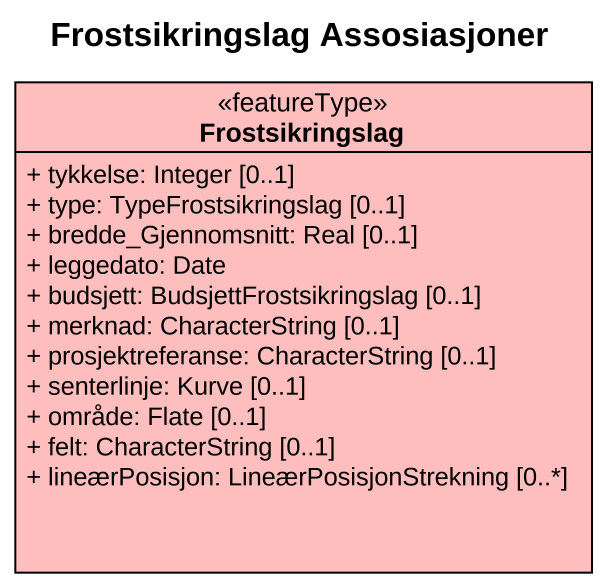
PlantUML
@startuml
title Frostsikringslag Assosiasjoner
hide circle
hide empty members
skinparam classAttributeIconSize 0
class Frostsikringslag <<featureType>> #FFBEBE {
  + tykkelse: Integer [0..1]
  + type: TypeFrostsikringslag [0..1]
  + bredde_Gjennomsnitt: Real [0..1]
  + leggedato: Date
  + budsjett: BudsjettFrostsikringslag [0..1]
  + merknad: CharacterString [0..1]
  + prosjektreferanse: CharacterString [0..1]
  + senterlinje: Kurve [0..1]
  + område: Flate [0..1]
  + felt: CharacterString [0..1]
  + lineærPosisjon: LineærPosisjonStrekning [0..*]
}
@enduml
